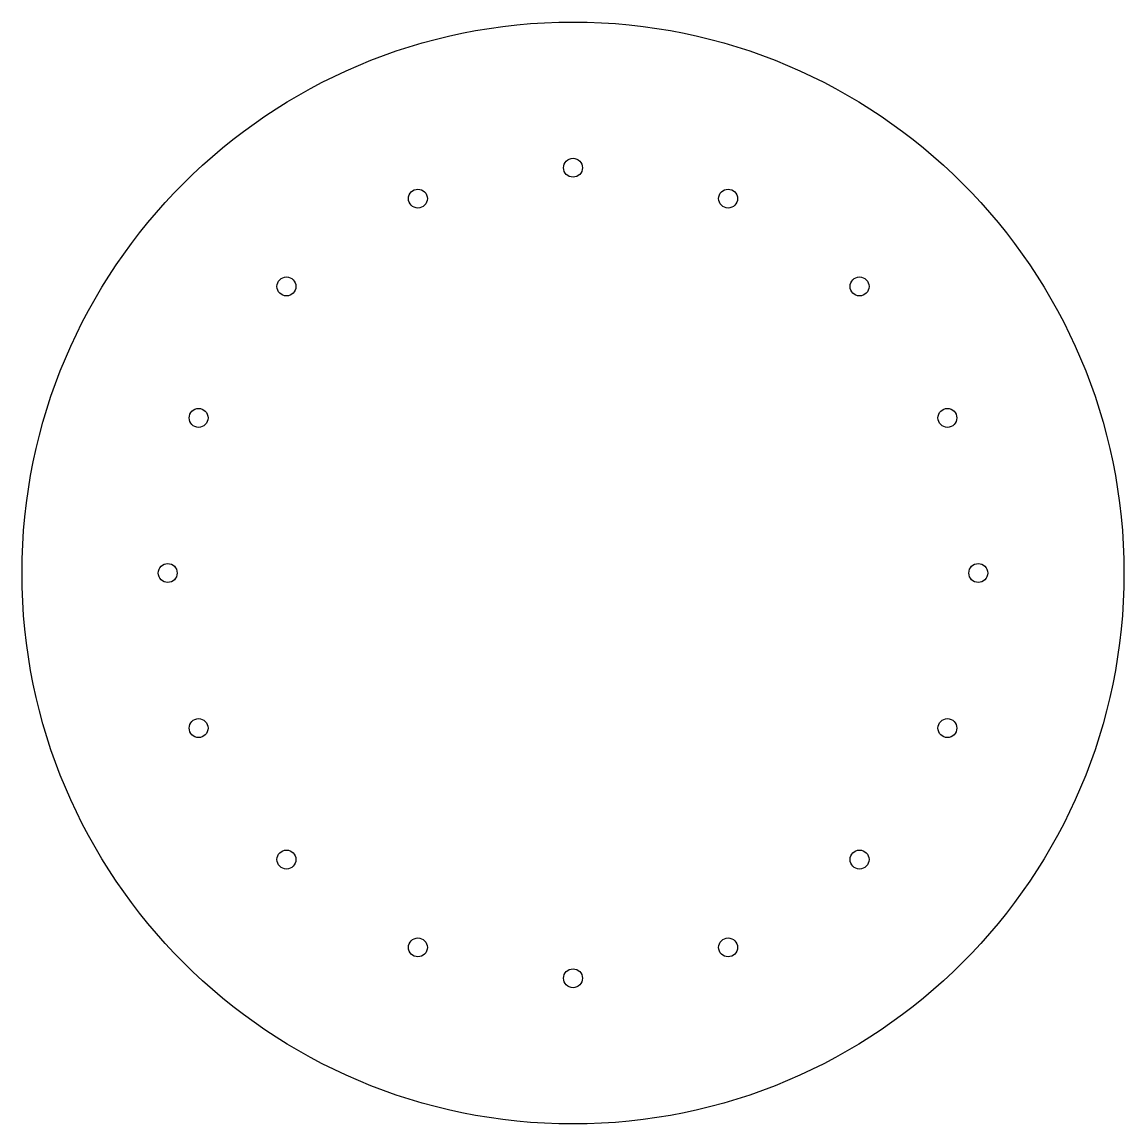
# Model space of a CAD drawing. Header units: millimetres. Extents: x -175 to 175, y -175 to 175.
import ezdxf

# ---------------------------------------------------------------- set-up
doc = ezdxf.new("R2010")
doc.units = ezdxf.units.MM

msp = doc.modelspace()

# ---------------------------------------------------------------- linework, layer by layer
for centre, radius in [((0, 0), 175), ((0, 128.72), 3), ((-49.26, 118.92), 3), ((49.26, 118.92), 3), ((-91.02, 91.02), 3), ((91.02, 91.02), 3), ((-118.92, 49.26), 3), ((118.92, 49.26), 3), ((-128.72, 0), 3), ((128.72, 0), 3), ((-118.92, -49.26), 3), ((118.92, -49.26), 3), ((-91.02, -91.02), 3), ((91.02, -91.02), 3), ((-49.26, -118.92), 3), ((49.26, -118.92), 3), ((0, -128.72), 3)]:
    msp.add_circle(centre, radius)

doc.saveas('drawing.dxf')
